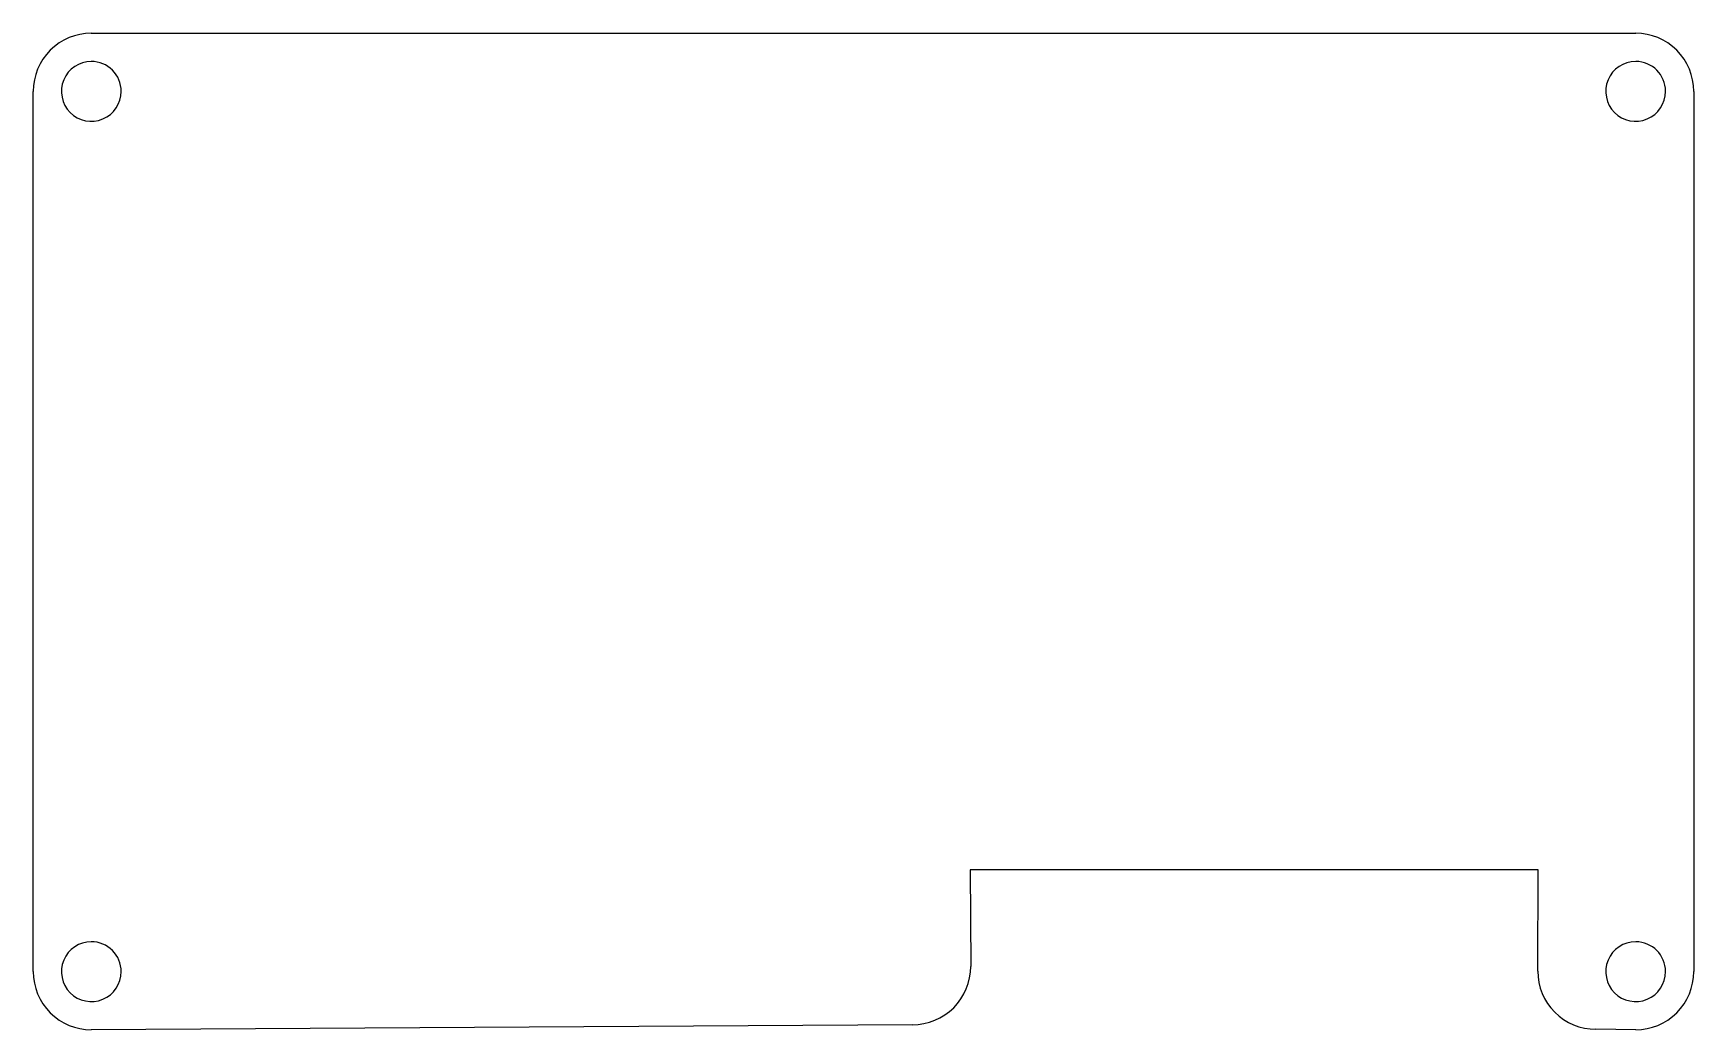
# Model space of a CAD drawing. Header units: millimetres. Extents: x 0 to 100, y 0 to 60.
import ezdxf

# ---------------------------------------------------------------- set-up
doc = ezdxf.new("R2010")
doc.units = ezdxf.units.MM
doc.layers.get('0').update_dxf_attribs({"linetype": 'CONTINUOUS'})

msp = doc.modelspace()

# ---------------------------------------------------------------- linework, layer by layer
at = {"color": 7}
for points in [[(3.55, 60.0464), (96.55, 60.0464)], [(0.05, 3.5464), (0.05, 56.5464)], [(100.05, 56.5464), (100.05, 3.5464)], [(56.48, 9.6764), (56.5051, 3.8513)], [(90.6549, 3.5764), (90.68, 9.6764), (56.48, 9.6764)], [(53.0051, 0.3513), (3.55, 0.0464)], [(96.55, 0.0464), (94.1549, 0.0764)]]:
    msp.add_lwpolyline(points, dxfattribs=at)
for points in [[(3.55, 58.3464)], [(96.55, 58.3464)], [(3.55, 5.3464)], [(96.55, 5.3464)]]:
    msp.add_lwpolyline(points, close=True, dxfattribs=at)
for points in [[(3.55, 60.0464), (2.621742, 60.0464), (1.731504, 59.677651), (1.075126, 59.021274)], [(99.024874, 59.021274), (98.368496, 59.677651), (97.478258, 60.0464), (96.55, 60.0464)], [(1.075126, 59.021274), (0.418749, 58.364896), (0.05, 57.474658), (0.05, 56.5464)], [(100.05, 56.5464), (100.05, 57.474658), (99.681251, 58.364896), (99.024874, 59.021274)], [(3.55, 58.3464), (2.821968, 58.3464), (2.165623, 57.907844), (1.887017, 57.23523)], [(4.822792, 57.819192), (4.485227, 58.156758), (4.02739, 58.3464), (3.55, 58.3464)], [(96.55, 58.3464), (95.821968, 58.3464), (95.165623, 57.907844), (94.887017, 57.23523)], [(98.35, 56.5464), (98.35, 57.540513), (97.544113, 58.3464), (96.55, 58.3464)], [(1.887017, 57.23523), (1.608411, 56.562616), (1.762411, 55.788404), (2.277208, 55.273608)], [(5.35, 56.5464), (5.35, 57.02379), (5.160358, 57.481627), (4.822792, 57.819192)], [(94.887017, 57.23523), (94.608411, 56.562616), (94.762411, 55.788404), (95.277208, 55.273608)], [(4.23883, 54.883417), (4.911444, 55.162023), (5.35, 55.818368), (5.35, 56.5464)], [(97.23883, 54.883417), (97.911444, 55.162023), (98.35, 55.818368), (98.35, 56.5464)], [(2.277208, 55.273608), (2.792004, 54.758811), (3.566216, 54.604811), (4.23883, 54.883417)], [(95.277208, 55.273608), (95.792004, 54.758811), (96.566216, 54.604811), (97.23883, 54.883417)], [(3.55, 5.3464), (2.821968, 5.3464), (2.165623, 4.907844), (1.887017, 4.23523)], [(4.822792, 4.819192), (4.485227, 5.156758), (4.02739, 5.3464), (3.55, 5.3464)], [(96.55, 5.3464), (95.821968, 5.3464), (95.165623, 4.907844), (94.887017, 4.23523)], [(98.35, 3.5464), (98.35, 4.540513), (97.544113, 5.3464), (96.55, 5.3464)], [(1.887017, 4.23523), (1.608411, 3.562616), (1.762411, 2.788404), (2.277208, 2.273608)], [(5.35, 3.5464), (5.35, 4.02379), (5.160358, 4.481627), (4.822792, 4.819192)], [(94.887017, 4.23523), (94.608411, 3.562616), (94.762411, 2.788404), (95.277208, 2.273608)], [(0.05, 3.5464), (0.05, 2.618142), (0.418749, 1.727904), (1.075126, 1.071526)], [(4.23883, 1.883417), (4.911444, 2.162023), (5.35, 2.818368), (5.35, 3.5464)], [(55.479974, 1.376426), (56.136351, 2.032804), (56.5051, 2.923042), (56.5051, 3.8513)], [(90.6549, 3.5764), (90.6549, 2.648142), (91.023649, 1.757904), (91.680026, 1.101526)], [(97.23883, 1.883417), (97.911444, 2.162023), (98.35, 2.818368), (98.35, 3.5464)], [(99.024874, 1.071526), (99.681251, 1.727904), (100.05, 2.618142), (100.05, 3.5464)], [(2.277208, 2.273608), (2.792004, 1.758811), (3.566216, 1.604811), (4.23883, 1.883417)], [(95.277208, 2.273608), (95.792004, 1.758811), (96.566216, 1.604811), (97.23883, 1.883417)], [(1.075126, 1.071526), (1.731504, 0.415149), (2.621742, 0.0464), (3.55, 0.0464)], [(53.0051, 0.3513), (53.933358, 0.3513), (54.823596, 0.720049), (55.479974, 1.376426)], [(91.680026, 1.101526), (92.336404, 0.445149), (93.226642, 0.0764), (94.1549, 0.0764)], [(96.55, 0.0464), (97.478258, 0.0464), (98.368496, 0.415149), (99.024874, 1.071526)]]:
    msp.add_open_spline(points, degree=3, dxfattribs=at)

doc.saveas('drawing.dxf')
